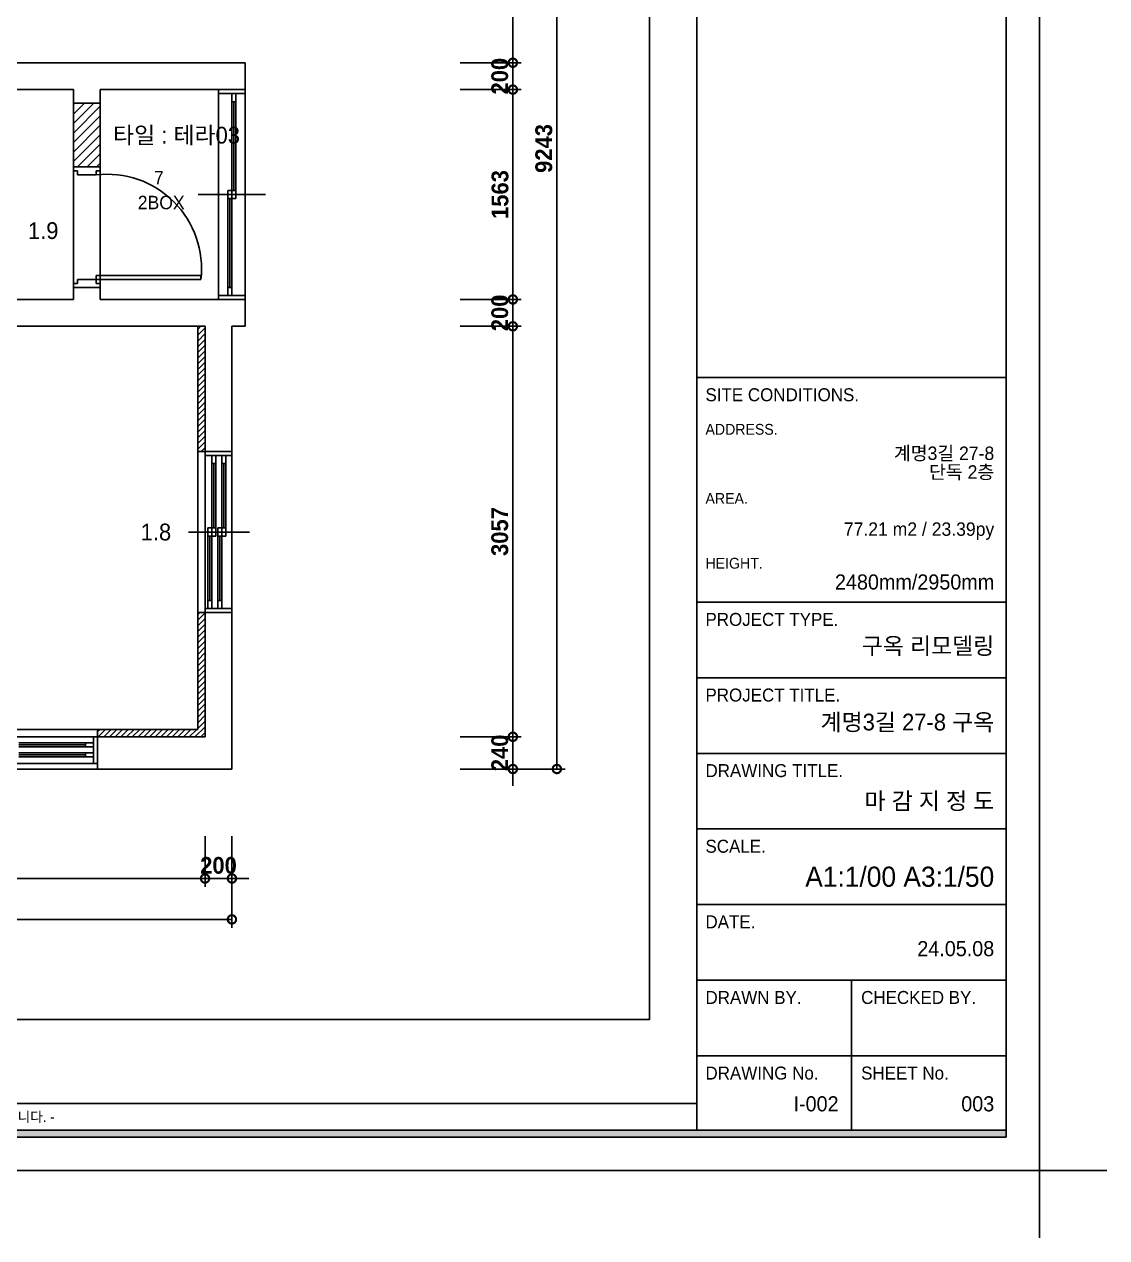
# Model space of a CAD drawing. Header units: inches. Extents: x 7740 to 83056, y -9304 to 75068.
# Drawn here: x 42679 to 50740, y -9304 to -267 of the extents above; entities that cross this region are included whole.
import ezdxf
from ezdxf.enums import TextEntityAlignment as Align

# ---------------------------------------------------------------- set-up
doc = ezdxf.new("R2010")
doc.units = ezdxf.units.IN
doc.header["$LTSCALE"] = 50
doc.header["$MEASUREMENT"] = 0
for name, color, linetype in [('0-ELC TEXT', 7, 'Continuous'), ('02-WAL', 2, 'Continuous'), ('03-TEXT', 3, 'Continuous'), ('03-WAL NEW', 3, 'Continuous'), ('04-WIN', 4, 'Continuous'), ('06-FUR', 6, 'Continuous'), ('06-LIGHT', 4, 'Continuous'), ('07-DIM', 5, 'Continuous'), ('3.기호.계단선', 30, 'Continuous'), ('F-SYM', 7, 'Continuous'), ('FORM(YOURNAME)-11', 1, 'Continuous'), ('FORM(YOURNAME)-11 @ 1', 1, 'Continuous'), ('도면층2', 2, 'Continuous'), ('도면층4', 4, 'Continuous'), ('도면층5', 5, 'Continuous')]:
    doc.layers.add(name, color=color, linetype=linetype)
doc.styles.add('YOURNAME', font='HY울릉도M.TTF')
doc.styles.add('넥슨고딕', font='NEXONLv1GothicBold.ttf')
doc.styles.add('코레일둥고', font='Korail_Round_Gothic_Medium.ttf')
doc.dimstyles.new('50', dxfattribs={"dimscale": 50, "dimtxt": 2.5, "dimasz": 2.5, "dimexe": 1.25, "dimexo": 2, "dimtad": 1, "dimdec": 0, "dimtxsty": '넥슨고딕', "dimblk": 'DOTSMALL', "dimcen": 2.5, "dimclrd": 1, "dimclre": 1, "dimclrt": 2, "dimadec": 0, "dimazin": 0, "dimtfac": 1, "dimtdec": 0, "dimtix": 1, "dimtmove": 0, "dimatfit": 3, "dimldrblk": 'DOTSMALL', "dimfxl": 0, "dimarcsym": 0})

# ---------------------------------------------------------------- blocks, each defined once
blk = doc.blocks.new('_DOTSMALL')
at = {"color": 0, "linetype": 'ByBlock', "const_width": 0.5}
blk.add_lwpolyline([(-0.0625, 0, 1), (0.0625, 0, 1)], format="xyb", close=True, dxfattribs=at)
blk = doc.blocks.new('*D346')
at = {"layer": '07-DIM', "color": 1, "lineweight": -2}
for p, q in [((40049.3, -6313.3), (40049.3, -6691.4)), ((44025.3, -6313.3), (44025.3, -6691.4)), ((40049.3, -6628.9), (44025.3, -6628.9))]:
    blk.add_line(p, q, dxfattribs=at)
at = {"layer": 'Defpoints', "color": 0}
for p in [(40049.3, -6213.3), (44025.3, -6213.3), (44025.3, -6628.9)]:
    blk.add_point(p, dxfattribs=at)
at = {"layer": '07-DIM', "color": 1, "lineweight": -2, "xscale": 125, "yscale": 125, "zscale": 125, "rotation": 180}
blk.add_blockref('_DOTSMALL', (40049.3, -6628.9), dxfattribs=at)
at = {"layer": '07-DIM', "color": 1, "lineweight": -2, "xscale": 125, "yscale": 125, "zscale": 125}
blk.add_blockref('_DOTSMALL', (44025.3, -6628.9), dxfattribs=at)
at = {"layer": '07-DIM', "color": 2, "insert": (42037.3, -6532.1), "char_height": 125, "attachment_point": 5, "style": '넥슨고딕'}
blk.add_mtext('3976', dxfattribs=at)
blk = doc.blocks.new('*D347')
at = {"layer": '07-DIM', "color": 1, "lineweight": -2}
for p, q in [((44025.3, -6313.3), (44025.3, -6691.4)), ((44225.3, -6313.3), (44225.3, -6691.4)), ((44025.3, -6628.9), (43900.3, -6628.9)), ((44025.3, -6628.9), (44225.3, -6628.9)), ((44225.3, -6628.9), (44350.3, -6628.9))]:
    blk.add_line(p, q, dxfattribs=at)
at = {"layer": 'Defpoints', "color": 0}
for p in [(44025.3, -6213.3), (44225.3, -6213.3), (44225.3, -6628.9)]:
    blk.add_point(p, dxfattribs=at)
at = {"layer": '07-DIM', "color": 1, "lineweight": -2, "xscale": 125, "yscale": 125, "zscale": 125}
blk.add_blockref('_DOTSMALL', (44025.3, -6628.9), dxfattribs=at)
at = {"layer": '07-DIM', "color": 1, "lineweight": -2, "xscale": 125, "yscale": 125, "zscale": 125, "rotation": 180}
blk.add_blockref('_DOTSMALL', (44225.3, -6628.9), dxfattribs=at)
at = {"layer": '07-DIM', "color": 2, "insert": (44125.3, -6532), "char_height": 125, "attachment_point": 5, "style": '넥슨고딕'}
blk.add_mtext('200', dxfattribs=at)
blk = doc.blocks.new('*D357')
at = {"layer": '07-DIM', "color": 1, "lineweight": -2}
for p, q in [((46317.4, -5573.3), (46317.4, -5448.3)), ((45925.3, -5573.3), (46379.9, -5573.3)), ((46317.4, -5573.3), (46317.4, -5813.3)), ((45925.3, -5813.3), (46379.9, -5813.3)), ((46317.4, -5813.3), (46317.4, -5938.3))]:
    blk.add_line(p, q, dxfattribs=at)
at = {"layer": 'Defpoints', "color": 0}
for p in [(45825.3, -5573.3), (45825.3, -5813.3), (46317.4, -5813.3)]:
    blk.add_point(p, dxfattribs=at)
at = {"layer": '07-DIM', "color": 1, "lineweight": -2, "xscale": 125, "yscale": 125, "zscale": 125}
for p, rotation in [((46317.4, -5573.3), 270), ((46317.4, -5813.3), 90)]:
    blk.add_blockref('_DOTSMALL', p, dxfattribs=dict(at, rotation=rotation))
at = {"layer": '07-DIM', "color": 2, "insert": (46220.5, -5693.3), "char_height": 125, "attachment_point": 5, "rotation": 90, "style": '넥슨고딕'}
blk.add_mtext('240', dxfattribs=at)
blk = doc.blocks.new('*D358')
at = {"layer": '07-DIM', "color": 1, "lineweight": -2}
for p, q in [((45925.3, -2516.3), (46379.9, -2516.3)), ((46317.4, -5573.3), (46317.4, -2516.3)), ((45925.3, -5573.3), (46379.9, -5573.3))]:
    blk.add_line(p, q, dxfattribs=at)
at = {"layer": 'Defpoints', "color": 0}
for p in [(45825.3, -2516.3), (46317.4, -2516.3), (45825.3, -5573.3)]:
    blk.add_point(p, dxfattribs=at)
at = {"layer": '07-DIM', "color": 1, "lineweight": -2, "xscale": 125, "yscale": 125, "zscale": 125}
for p, rotation in [((46317.4, -2516.3), 90), ((46317.4, -5573.3), 270)]:
    blk.add_blockref('_DOTSMALL', p, dxfattribs=dict(at, rotation=rotation))
at = {"layer": '07-DIM', "color": 2, "insert": (46220.5, -4044.8), "char_height": 125, "attachment_point": 5, "rotation": 90, "style": '넥슨고딕'}
blk.add_mtext('3057', dxfattribs=at)
blk = doc.blocks.new('*D359')
at = {"layer": '07-DIM', "color": 1, "lineweight": -2}
for p, q in [((46317.4, -2316.3), (46317.4, -2191.3)), ((45925.3, -2316.3), (46379.9, -2316.3)), ((46317.4, -2516.3), (46317.4, -2316.3)), ((45925.3, -2516.3), (46379.9, -2516.3)), ((46317.4, -2516.3), (46317.4, -2641.3))]:
    blk.add_line(p, q, dxfattribs=at)
at = {"layer": 'Defpoints', "color": 0}
for p in [(45825.3, -2316.3), (46317.4, -2316.3), (45825.3, -2516.3)]:
    blk.add_point(p, dxfattribs=at)
at = {"layer": '07-DIM', "color": 1, "lineweight": -2, "xscale": 125, "yscale": 125, "zscale": 125}
for p, rotation in [((46317.4, -2316.3), 270), ((46317.4, -2516.3), 90)]:
    blk.add_blockref('_DOTSMALL', p, dxfattribs=dict(at, rotation=rotation))
at = {"layer": '07-DIM', "color": 2, "insert": (46220.5, -2416.3), "char_height": 125, "attachment_point": 5, "rotation": 90, "style": '넥슨고딕'}
blk.add_mtext('200', dxfattribs=at)
blk = doc.blocks.new('*D360')
at = {"layer": '07-DIM', "color": 1, "lineweight": -2}
for p, q in [((45925.3, -753.3), (46379.9, -753.3)), ((46317.4, -2316.3), (46317.4, -753.3)), ((45925.3, -2316.3), (46379.9, -2316.3))]:
    blk.add_line(p, q, dxfattribs=at)
at = {"layer": 'Defpoints', "color": 0}
for p in [(45825.3, -753.3), (46317.4, -753.3), (45825.3, -2316.3)]:
    blk.add_point(p, dxfattribs=at)
at = {"layer": '07-DIM', "color": 1, "lineweight": -2, "xscale": 125, "yscale": 125, "zscale": 125}
for p, rotation in [((46317.4, -753.3), 90), ((46317.4, -2316.3), 270)]:
    blk.add_blockref('_DOTSMALL', p, dxfattribs=dict(at, rotation=rotation))
at = {"layer": '07-DIM', "color": 2, "insert": (46222.1, -1534.8), "char_height": 125, "attachment_point": 5, "rotation": 90, "style": '넥슨고딕'}
blk.add_mtext('1563', dxfattribs=at)
blk = doc.blocks.new('*D361')
at = {"layer": '07-DIM', "color": 1, "lineweight": -2}
for p, q in [((46317.4, -553.3), (46317.4, -428.3)), ((45925.3, -553.3), (46379.9, -553.3)), ((46317.4, -753.3), (46317.4, -553.3)), ((45925.3, -753.3), (46379.9, -753.3)), ((46317.4, -753.3), (46317.4, -878.3))]:
    blk.add_line(p, q, dxfattribs=at)
at = {"layer": 'Defpoints', "color": 0}
for p in [(45825.3, -553.3), (46317.4, -553.3), (45825.3, -753.3)]:
    blk.add_point(p, dxfattribs=at)
at = {"layer": '07-DIM', "color": 1, "lineweight": -2, "xscale": 125, "yscale": 125, "zscale": 125}
for p, rotation in [((46317.4, -553.3), 270), ((46317.4, -753.3), 90)]:
    blk.add_blockref('_DOTSMALL', p, dxfattribs=dict(at, rotation=rotation))
at = {"layer": '07-DIM', "color": 2, "insert": (46220.5, -653.3), "char_height": 125, "attachment_point": 5, "rotation": 90, "style": '넥슨고딕'}
blk.add_mtext('200', dxfattribs=at)
blk = doc.blocks.new('*D362')
at = {"layer": '07-DIM', "color": 1, "lineweight": -2}
for p, q in [((45925.3, 1891.7), (46379.9, 1891.7)), ((46317.4, -553.3), (46317.4, 1891.7)), ((45925.3, -553.3), (46379.9, -553.3))]:
    blk.add_line(p, q, dxfattribs=at)
at = {"layer": 'Defpoints', "color": 0}
for p in [(45825.3, 1891.7), (46317.4, 1891.7), (45825.3, -553.3)]:
    blk.add_point(p, dxfattribs=at)
at = {"layer": '07-DIM', "color": 1, "lineweight": -2, "xscale": 125, "yscale": 125, "zscale": 125}
for p, rotation in [((46317.4, 1891.7), 90), ((46317.4, -553.3), 270)]:
    blk.add_blockref('_DOTSMALL', p, dxfattribs=dict(at, rotation=rotation))
at = {"layer": '07-DIM', "color": 2, "insert": (46220.5, 669.2), "char_height": 125, "attachment_point": 5, "rotation": 90, "style": '넥슨고딕'}
blk.add_mtext('2445', dxfattribs=at)
blk = doc.blocks.new('*D369')
at = {"layer": '07-DIM', "color": 1, "lineweight": -2}
for p, q in [((45925.3, 3429.7), (46707.7, 3429.7)), ((46645.2, -5813.3), (46645.2, 3429.7)), ((45925.3, -5813.3), (46707.7, -5813.3))]:
    blk.add_line(p, q, dxfattribs=at)
at = {"layer": 'Defpoints', "color": 0}
for p in [(45825.3, 3429.7), (46645.2, 3429.7), (45825.3, -5813.3)]:
    blk.add_point(p, dxfattribs=at)
at = {"layer": '07-DIM', "color": 1, "lineweight": -2, "xscale": 125, "yscale": 125, "zscale": 125}
for p, rotation in [((46645.2, 3429.7), 90), ((46645.2, -5813.3), 270)]:
    blk.add_blockref('_DOTSMALL', p, dxfattribs=dict(at, rotation=rotation))
at = {"layer": '07-DIM', "color": 2, "insert": (46548.3, -1191.8), "char_height": 125, "attachment_point": 5, "rotation": 90, "style": '넥슨고딕'}
blk.add_mtext('9243', dxfattribs=at)
blk = doc.blocks.new('*D370')
at = {"layer": '07-DIM', "color": 1, "lineweight": -2}
for p, q in [((33099.3, -6313.3), (33099.3, -6995.9)), ((44225.3, -6313.3), (44225.3, -6995.9)), ((33099.3, -6933.4), (44225.3, -6933.4))]:
    blk.add_line(p, q, dxfattribs=at)
at = {"layer": 'Defpoints', "color": 0}
for p in [(33099.3, -6213.3), (44225.3, -6213.3), (44225.3, -6933.4)]:
    blk.add_point(p, dxfattribs=at)
at = {"layer": '07-DIM', "color": 1, "lineweight": -2, "xscale": 125, "yscale": 125, "zscale": 125, "rotation": 180}
blk.add_blockref('_DOTSMALL', (33099.3, -6933.4), dxfattribs=at)
at = {"layer": '07-DIM', "color": 1, "lineweight": -2, "xscale": 125, "yscale": 125, "zscale": 125}
blk.add_blockref('_DOTSMALL', (44225.3, -6933.4), dxfattribs=at)
at = {"layer": '07-DIM', "color": 2, "insert": (38662.3, -6836.5), "char_height": 125, "attachment_point": 5, "style": '넥슨고딕'}
blk.add_mtext('11126', dxfattribs=at)
blk = doc.blocks.new('FORM-PLAN')
at = {"layer": 'FORM(YOURNAME)-11'}
h = blk.add_hatch(color=256, dxfattribs=at)
h.dxf.hatch_style = 1
h.paths.add_polyline_path([(-71444, 55115), (10556, 55115), (10556, 54915), (-71444, 54915)])
h.paths.add_polyline_path([(-71444, -2085), (10556, -2085), (10556, -2285), (-71444, -2285)])
at = {"layer": 'Defpoints', "color": 158}
for p, q in [((1346, 54915), (1346, -2085)), ((1346, -1285), (-71444, -1285))]:
    blk.add_line(p, q, dxfattribs=at)
for points in [[(-71444, -2285), (10556, -2285), (10556, 55115), (-71444, 55115)], [(-69444, 53115), (-64, 53115), (-64, 1215), (-69444, 1215)]]:
    blk.add_lwpolyline(points, close=True, dxfattribs=at)
at = {"layer": 'Defpoints', "color": 1}
blk.add_lwpolyline([(11556, -5285), (11556, -3285), (13556, -3285)], dxfattribs=at)
at = {"layer": 'FORM(YOURNAME)-11', "color": 14}
for p, q in [((1346, 20344), (10556, 20344)), ((1346, 13651), (10556, 13651)), ((1346, 11398), (10556, 11398)), ((1346, 9146), (10556, 9146)), ((1346, 6893), (10556, 6893)), ((1346, 4641), (10556, 4641)), ((1346, 2388), (10556, 2388)), ((5951, 2388), (5951, -2085)), ((1346, 136), (10556, 136))]:
    blk.add_line(p, q, dxfattribs=at)
at = {"layer": 'FORM(YOURNAME)-11', "color": 250}
blk.add_lwpolyline([(-72444, -3285), (11556, -3285), (11556, 56115), (-72444, 56115)], close=True, dxfattribs=at)
at = {"layer": 'FORM(YOURNAME)-11'}
blk.add_lwpolyline([(-71444, -2085), (10556, -2085), (10556, -2285), (-71444, -2285)], close=True, dxfattribs=at)
at = {"layer": 'FORM(YOURNAME)-11', "color": 14, "style": 'YOURNAME'}
for s, height, p in [('SITE CONDITIONS.', 386.14, (1603, 19829)), ('PROJECT TYPE.', 386.14, (1603, 13136)), ('PROJECT TITLE.', 386.14, (1603, 10883)), ('DRAWING TITLE.', 386.14, (1603, 8631)), ('SCALE.', 386.1, (1603, 6378)), ('DATE.', 386.1, (1603, 4126)), ('DRAWN BY.', 386.1, (1603, 1873)), ('CHECKED BY.', 386.14, (6240, 1873)), ('DRAWING No.', 386.14, (1603, -379)), ('SHEET No.', 386.1, (6240, -379))]:
    blk.add_text(s, height=height, dxfattribs=at).set_placement(p, align=Align.MIDDLE_LEFT)
at = {"layer": 'FORM(YOURNAME)-11', "color": 251, "style": 'YOURNAME'}
for s, p in [('ADDRESS.', (1603, 18799)), ('AREA.', (1603, 16740)), ('HEIGHT.', (1603, 14809))]:
    blk.add_text(s, height=321.8, dxfattribs=at).set_placement(p, align=Align.MIDDLE_LEFT)
at = {"layer": 'FORM(YOURNAME)-11', "color": 1, "style": 'YOURNAME'}
blk.add_text("- 본 도서는 어떠한 경우에도 무단으로 도용할 수 없으며 도용시 '지적재산권' 보호에 관한 법률에 의거, 법적 분쟁이 발생합니다.  또한 본 도서에 관한 모든 저작권은 당사에 있습니다. -", height=300, dxfattribs=at).set_placement((-32990, -1685), align=Align.MIDDLE_CENTER)
at = {"layer": 'FORM(YOURNAME)-11', "color": 3, "style": 'YOURNAME'}
for tag, height, p in [('1', 450, (9905, 18188)), ('2', 450, (9905, 17544)), ('3', 450, (9905, 16257)), ('4', 450, (9905, 14326)), ('5', 515, (9905, 12009)), ('6', 515, (9905, 9757)), ('7', 515, (9905, 7504)), ('8', 515, (9905, 5252)), ('9', 515, (9905, 2999)), ('10', 515, (5655, 811)), ('11', 515, (9905, 747)), ('12', 515, (5655, -1441)), ('13', 515, (9905, -1441))]:
    blk.add_attdef(tag, text='', height=height, dxfattribs=at).set_placement(p, align=Align.MIDDLE_RIGHT)
blk = doc.blocks.new('*U812')
at = {"layer": 'F-SYM'}
ref = blk.add_blockref('FORM-PLAN', (47350.9, -7983.1), dxfattribs=dict(at, xscale=0.2500000000000001, yscale=0.2500000000000001, zscale=0.2500000000000001))
ref.add_attrib('4', '2480mm/2950mm', dxfattribs={"layer": 'FORM(YOURNAME)-11 @ 1', "color": 3, "height": 112.5, "style": 'YOURNAME'}).set_placement((49902.1, -4420.3), align=Align.MIDDLE_RIGHT)
ref.add_attrib('3', '77.21 m2 / 23.39py', dxfattribs={"layer": 'FORM(YOURNAME)-11 @ 1', "color": 3, "height": 100, "style": 'YOURNAME'}).set_placement((49902.1, -4026.6), align=Align.MIDDLE_RIGHT)
ref.add_attrib('2', '단독 2층', dxfattribs={"layer": 'FORM(YOURNAME)-11 @ 1', "color": 3, "height": 100, "style": 'YOURNAME'}).set_placement((49902.1, -3601.1), align=Align.MIDDLE_RIGHT)
ref.add_attrib('1', '계명3길 27-8', dxfattribs={"layer": 'FORM(YOURNAME)-11 @ 1', "color": 3, "height": 100, "style": 'YOURNAME'}).set_placement((49902.1, -3461.7), align=Align.MIDDLE_RIGHT)
ref.add_attrib('5', '구옥 리모델링', dxfattribs={"layer": 'FORM(YOURNAME)-11 @ 1', "color": 3, "height": 125, "style": 'YOURNAME'}).set_placement((49902.1, -4896.4), align=Align.MIDDLE_RIGHT)
ref.add_attrib('6', '계명3길 27-8 구옥', dxfattribs={"layer": 'FORM(YOURNAME)-11 @ 1', "color": 3, "height": 125, "style": 'YOURNAME'}).set_placement((49902.1, -5463.7), align=Align.MIDDLE_RIGHT)
ref.add_attrib('7', '마 감 지 정 도', dxfattribs={"layer": 'FORM(YOURNAME)-11 @ 1', "color": 3, "height": 125, "style": 'YOURNAME'}).set_placement((49902.1, -6051.5), align=Align.MIDDLE_RIGHT)
ref.add_attrib('8', 'A1:1/00 A3:1/50', dxfattribs={"layer": 'FORM(YOURNAME)-11 @ 1', "color": 3, "height": 150, "style": 'YOURNAME'}).set_placement((49902.1, -6615.3), align=Align.MIDDLE_RIGHT)
ref.add_attrib('9', '24.05.08', dxfattribs={"layer": 'FORM(YOURNAME)-11 @ 1', "color": 3, "height": 112.5, "style": 'YOURNAME'}).set_placement((49902.1, -7151.1), align=Align.MIDDLE_RIGHT)
ref.add_attrib('13', '003', dxfattribs={"layer": 'FORM(YOURNAME)-11 @ 1', "color": 3, "height": 112.5, "style": 'YOURNAME'}).set_placement((49902.1, -8306.9), align=Align.MIDDLE_RIGHT)
ref.add_attrib('12', 'I-002', dxfattribs={"layer": 'FORM(YOURNAME)-11 @ 1', "color": 3, "height": 112.5, "style": 'YOURNAME'}).set_placement((48742.8, -8306.9), align=Align.MIDDLE_RIGHT)
blk = doc.blocks.new('FFFFSF')
at = {"layer": '02-WAL', "color": 8}
for p, q in [((42370.3, 30146.7), (44324.3, 30146.7)), ((44324.3, 28183.7), (44324.3, 30146.7)), ((41385.3, 29946.7), (43044.3, 29946.7)), ((43044.3, 29846.7), (43044.3, 29946.7)), ((43244.3, 29946.7), (44324.3, 29946.7)), ((43244.3, 29946.7), (43244.3, 29846.7)), ((44124.3, 28383.7), (44124.3, 29946.7)), ((43044.3, 29846.7), (43244.3, 29846.7)), ((43044.3, 28383.7), (43044.3, 28471.7)), ((43044.3, 28471.7), (43244.3, 28471.7)), ((43244.3, 28471.7), (43244.3, 28383.7)), ((43044.3, 28383.7), (39849.3, 28383.7)), ((44324.3, 28383.7), (43244.3, 28383.7)), ((44025.3, 28183.7), (40049.3, 28183.7)), ((44025.3, 28183.7), (44025.3, 25126.7)), ((44324.3, 28183.7), (44225.3, 28183.7)), ((44225.3, 28183.7), (44225.3, 24886.7)), ((44025.3, 27251.7), (44225.3, 27251.7)), ((44025.3, 26051.7), (44225.3, 26051.7)), ((44025.3, 25126.7), (40049.3, 25126.7)), ((43225.3, 25126.7), (43225.3, 24886.7)), ((44225.3, 24886.7), (33099.3, 24886.7))]:
    blk.add_line(p, q, dxfattribs=at)
at = {"layer": '03-TEXT', "color": 8}
for p, q in [((43970.3, 25181.7), (43970.3, 28183.7)), ((44025.3, 27251.7), (43970.3, 27251.7)), ((40049.3, 25181.7), (43970.3, 25181.7))]:
    blk.add_line(p, q, dxfattribs=at)
at = {"layer": '03-WAL NEW', "color": 8, "linetype": 'Continuous'}
for p, q in [((43044.3, 29835.2), (43055.9, 29846.7)), ((43044.3, 29764.4), (43126.6, 29846.7)), ((43044.3, 29693.7), (43197.3, 29846.7)), ((43044.3, 29623), (43244.3, 29823)), ((43044.3, 29552.3), (43244.3, 29752.3)), ((43044.3, 29481.6), (43244.3, 29681.6)), ((43044.3, 29410.9), (43244.3, 29610.9)), ((43075.8, 29371.7), (43244.3, 29540.2)), ((43146.5, 29371.7), (43244.3, 29469.5)), ((43217.3, 29371.7), (43244.3, 29398.8)), ((43970.3, 28159), (43995, 28183.7)), ((43970.3, 28116.6), (44025.3, 28171.6)), ((43970.3, 28074.2), (44025.3, 28129.2)), ((43970.3, 28031.7), (44025.3, 28086.7)), ((43970.3, 27989.3), (44025.3, 28044.3)), ((43970.3, 27946.9), (44025.3, 28001.9)), ((43970.3, 27904.4), (44025.3, 27959.4)), ((43970.3, 27862), (44025.3, 27917)), ((43970.3, 27819.6), (44025.3, 27874.6)), ((43970.3, 27777.2), (44025.3, 27832.2)), ((43970.3, 27734.7), (44025.3, 27789.7)), ((43970.3, 27692.3), (44025.3, 27747.3)), ((43970.3, 27649.9), (44025.3, 27704.9)), ((43970.3, 27607.5), (44025.3, 27662.5)), ((43970.3, 27565), (44025.3, 27620)), ((43970.3, 27522.6), (44025.3, 27577.6)), ((43970.3, 27480.2), (44025.3, 27535.2)), ((43970.3, 27437.8), (44025.3, 27492.8)), ((43970.3, 27395.3), (44025.3, 27450.3)), ((43970.3, 27352.9), (44025.3, 27407.9)), ((43970.3, 27310.5), (44025.3, 27365.5)), ((43970.3, 27268), (44025.3, 27323)), ((43996.4, 27251.7), (44025.3, 27280.6)), ((43970.3, 26037.7), (43984.3, 26051.7)), ((43970.3, 25995.3), (44025.3, 26050.3)), ((43970.3, 25952.8), (44025.3, 26007.8)), ((43970.3, 25910.4), (44025.3, 25965.4)), ((43970.3, 25868), (44025.3, 25923)), ((43970.3, 25825.6), (44025.3, 25880.6)), ((43970.3, 25783.1), (44025.3, 25838.1)), ((43970.3, 25740.7), (44025.3, 25795.7)), ((43970.3, 25698.3), (44025.3, 25753.3)), ((43970.3, 25655.8), (44025.3, 25710.8)), ((43970.3, 25613.4), (44025.3, 25668.4)), ((43970.3, 25571), (44025.3, 25626)), ((43970.3, 25528.6), (44025.3, 25583.6)), ((43970.3, 25486.1), (44025.3, 25541.1)), ((43970.3, 25443.7), (44025.3, 25498.7)), ((43970.3, 25401.3), (44025.3, 25456.3)), ((43970.3, 25358.9), (44025.3, 25413.9)), ((43970.3, 25316.4), (44025.3, 25371.4)), ((43970.3, 25274), (44025.3, 25329)), ((43970.3, 25231.6), (44025.3, 25286.6)), ((43970.3, 25189.2), (44025.3, 25244.2)), ((43225.3, 25165.4), (43241.6, 25181.7)), ((43229, 25126.7), (43284, 25181.7)), ((43271.5, 25126.7), (43326.5, 25181.7)), ((43313.9, 25126.7), (43368.9, 25181.7)), ((43356.3, 25126.7), (43411.3, 25181.7)), ((43398.7, 25126.7), (43453.7, 25181.7)), ((43441.2, 25126.7), (43496.2, 25181.7)), ((43483.6, 25126.7), (43538.6, 25181.7)), ((43526, 25126.7), (43581, 25181.7)), ((43568.4, 25126.7), (43623.4, 25181.7)), ((43610.9, 25126.7), (43665.9, 25181.7)), ((43653.3, 25126.7), (43708.3, 25181.7)), ((43695.7, 25126.7), (43750.7, 25181.7)), ((43738.2, 25126.7), (43793.2, 25181.7)), ((43780.6, 25126.7), (43835.6, 25181.7)), ((43823, 25126.7), (43878, 25181.7)), ((43865.4, 25126.7), (43920.4, 25181.7)), ((43907.9, 25126.7), (43962.9, 25181.7)), ((43950.3, 25126.7), (44025.3, 25201.7)), ((43992.7, 25126.7), (44025.3, 25159.3))]:
    blk.add_line(p, q, dxfattribs=at)
at = {"layer": '03-WAL NEW', "color": 8}
for p, q in [((43244.3, 29846.7), (43044.3, 29846.7)), ((43044.3, 29846.7), (43044.3, 29371.7)), ((43244.3, 29371.7), (43244.3, 29846.7)), ((43044.3, 29371.7), (43244.3, 29371.7)), ((44025.3, 26051.7), (43970.3, 26051.7)), ((43225.3, 25126.7), (43225.3, 25181.7))]:
    blk.add_line(p, q, dxfattribs=at)
at = {"layer": '04-WIN', "color": 8}
for q in [(43994.9, 28531.7), (43994.3, 28531.7)]:
    blk.add_line((43214.3, 28531.7), q, dxfattribs=at)
at = {"layer": '도면층2', "color": 8}
for p, q in [((44324.3, 29946.7), (44124.3, 29946.7)), ((43244.3, 29371.7), (43044.3, 29371.7)), ((43244.3, 28471.7), (43044.3, 28471.7)), ((44324.3, 28383.7), (44124.3, 28383.7)), ((44225.3, 27251.7), (44025.3, 27251.7)), ((44225.3, 26051.7), (44025.3, 26051.7)), ((43225.3, 25126.7), (43225.3, 24926.7))]:
    blk.add_line(p, q, dxfattribs=at)
at = {"layer": '도면층4', "color": 8}
for p, q in [((44124.3, 29946.7), (44124.3, 28383.7)), ((44324.3, 29946.7), (44124.3, 29946.7)), ((44324.3, 29916.7), (44124.3, 29916.7)), ((44254.3, 29916.7), (44224.3, 29916.7)), ((44224.3, 29916.7), (44224.3, 29856.7)), ((44254.3, 29856.7), (44254.3, 29916.7)), ((44324.3, 28383.7), (44324.3, 29946.7)), ((44224.3, 29856.7), (44254.3, 29856.7)), ((44239.3, 29856.7), (44239.3, 29195.2)), ((43044.3, 29371.7), (43044.3, 28471.7)), ((43244.3, 29371.7), (43044.3, 29371.7)), ((43044.3, 29341.7), (43044.3, 29371.7)), ((43044.3, 29371.7), (43244.3, 29371.7)), ((43074.3, 29341.7), (43044.3, 29341.7)), ((43074.3, 29311.7), (43074.3, 29341.7)), ((43214.3, 29311.7), (43074.3, 29311.7)), ((43244.3, 29341.7), (43214.3, 29341.7)), ((43214.3, 29341.7), (43214.3, 29311.7)), ((43244.3, 28471.7), (43244.3, 29371.7)), ((43244.3, 29371.7), (43244.3, 29341.7)), ((44224.3, 29195.2), (44194.3, 29195.2)), ((44194.3, 29195.2), (44194.3, 29135.2)), ((44254.3, 29195.2), (44224.3, 29195.2)), ((44224.3, 29195.2), (44224.3, 29135.2)), ((44224.3, 29135.2), (44224.3, 29195.2)), ((44254.3, 29135.2), (44254.3, 29195.2)), ((43974.3, 29165.2), (44474.3, 29165.2)), ((44194.3, 29135.2), (44224.3, 29135.2)), ((44209.3, 29135.2), (44209.3, 28473.7)), ((44224.3, 29135.2), (44254.3, 29135.2)), ((43214.3, 28561.7), (43994.3, 28561.7)), ((43214.3, 28531.7), (43214.3, 28561.7)), ((43994.9, 28531.7), (43994.9, 28561.7)), ((43074.3, 28501.7), (43044.3, 28501.7)), ((43044.3, 28501.7), (43044.3, 28471.7)), ((43044.3, 28471.7), (43244.3, 28471.7)), ((43244.3, 28471.7), (43044.3, 28471.7)), ((43044.3, 28471.7), (43244.3, 28471.7)), ((43214.3, 28531.7), (43074.3, 28531.7)), ((43074.3, 28531.7), (43074.3, 28501.7)), ((43214.3, 28501.7), (43214.3, 28531.7)), ((43214.3, 28531.7), (43994.9, 28531.7)), ((43244.3, 28501.7), (43214.3, 28501.7)), ((43244.3, 28471.7), (43244.3, 28501.7)), ((44224.3, 28473.7), (44194.3, 28473.7)), ((44194.3, 28473.7), (44194.3, 28413.7)), ((44224.3, 28413.7), (44224.3, 28473.7)), ((44124.3, 28413.7), (44324.3, 28413.7)), ((44124.3, 28383.7), (44324.3, 28383.7)), ((44194.3, 28413.7), (44224.3, 28413.7)), ((44025.3, 27251.7), (44025.3, 26051.7)), ((44225.3, 27251.7), (44025.3, 27251.7)), ((44225.3, 27221.7), (44025.3, 27221.7)), ((44106.1, 27221.7), (44076.1, 27221.7)), ((44076.1, 27221.7), (44076.1, 27161.7)), ((44106.1, 27161.7), (44106.1, 27221.7)), ((44179.9, 27221.7), (44149.9, 27221.7)), ((44149.9, 27221.7), (44149.9, 27161.7)), ((44179.9, 27161.7), (44179.9, 27221.7)), ((44225.3, 26051.7), (44225.3, 27251.7)), ((44076.1, 27161.7), (44106.1, 27161.7)), ((44091.1, 27161.7), (44091.1, 26681.7)), ((44149.9, 27161.7), (44179.9, 27161.7)), ((44164.9, 27161.7), (44164.9, 26681.7)), ((44076.1, 26681.7), (44046.1, 26681.7)), ((44046.1, 26681.7), (44046.1, 26621.7)), ((44106.1, 26681.7), (44076.1, 26681.7)), ((44076.1, 26681.7), (44076.1, 26621.7)), ((44076.1, 26621.7), (44076.1, 26681.7)), ((44106.1, 26621.7), (44106.1, 26681.7)), ((44149.9, 26681.7), (44119.9, 26681.7)), ((44119.9, 26681.7), (44119.9, 26621.7)), ((44179.9, 26681.7), (44149.9, 26681.7)), ((44149.9, 26681.7), (44149.9, 26621.7)), ((44149.9, 26621.7), (44149.9, 26681.7)), ((44179.9, 26621.7), (44179.9, 26681.7)), ((43901.1, 26651.7), (44356.1, 26651.7)), ((44046.1, 26621.7), (44076.1, 26621.7)), ((44061.1, 26621.7), (44061.1, 26141.7)), ((44076.1, 26621.7), (44106.1, 26621.7)), ((44119.9, 26621.7), (44149.9, 26621.7)), ((44134.9, 26621.7), (44134.9, 26141.7)), ((44149.9, 26621.7), (44179.9, 26621.7)), ((44076.1, 26141.7), (44046.1, 26141.7)), ((44046.1, 26141.7), (44046.1, 26081.7)), ((44076.1, 26081.7), (44076.1, 26141.7)), ((44149.9, 26141.7), (44119.9, 26141.7)), ((44119.9, 26141.7), (44119.9, 26081.7)), ((44149.9, 26081.7), (44149.9, 26141.7)), ((44025.3, 26081.7), (44225.3, 26081.7)), ((44025.3, 26051.7), (44225.3, 26051.7)), ((44046.1, 26081.7), (44076.1, 26081.7)), ((44119.9, 26081.7), (44149.9, 26081.7)), ((43225.3, 25126.7), (40820.3, 25126.7)), ((43195.3, 24926.7), (43195.3, 25126.7)), ((43225.3, 24926.7), (43225.3, 25126.7)), ((43135.3, 25066.3), (42639.1, 25066.3)), ((43135.3, 25051.3), (43135.3, 25081.3)), ((43135.3, 25081.3), (43195.3, 25081.3)), ((43195.3, 25051.3), (43135.3, 25051.3)), ((43195.3, 25081.3), (43195.3, 25051.3)), ((43135.3, 24992.5), (42639.1, 24992.5)), ((43135.3, 24977.5), (43135.3, 25007.5)), ((43135.3, 25007.5), (43195.3, 25007.5)), ((43195.3, 24977.5), (43135.3, 24977.5)), ((43195.3, 25007.5), (43195.3, 24977.5)), ((40820.3, 24926.7), (43225.3, 24926.7))]:
    blk.add_line(p, q, dxfattribs=at)
at = {"layer": '도면층5', "color": 8}
for p, q in [((44224.3, 29195.2), (44224.3, 29856.7)), ((44254.3, 29195.2), (44254.3, 29856.7)), ((44194.3, 28473.7), (44194.3, 29135.2)), ((44224.3, 28473.7), (44224.3, 29135.2)), ((44076.1, 26681.7), (44076.1, 27161.7)), ((44106.1, 26681.7), (44106.1, 27161.7)), ((44149.9, 26681.7), (44149.9, 27161.7)), ((44179.9, 26681.7), (44179.9, 27161.7)), ((44046.1, 26141.7), (44046.1, 26621.7)), ((44076.1, 26141.7), (44076.1, 26621.7)), ((44119.9, 26141.7), (44119.9, 26621.7)), ((44149.9, 26141.7), (44149.9, 26621.7)), ((42639.1, 25081.3), (43135.3, 25081.3)), ((42639.1, 25051.3), (43135.3, 25051.3)), ((42639.1, 25007.5), (43135.3, 25007.5)), ((42639.1, 24977.5), (43135.3, 24977.5))]:
    blk.add_line(p, q, dxfattribs=at)
blk.add_arc((43296, 28613.4), 703.1, 353.32549, 96.67451, dxfattribs=at)

msp = doc.modelspace()

# ---------------------------------------------------------------- linework, layer by layer
at = {"layer": '06-LIGHT'}
for points in [[(36915.3, 1904.7), (33834.3, 1904.7), (33834.3, -553.3), (35334.3, -553.3), (35334.3, -2353.3), (36514.3, -2353.3), (36514.3, -5558.3), (39649.3, -5558.3), (39649.3, -2316.3), (43044.3, -2316.3), (43044.3, -753.3), (36915.3, -753.3), (36915.3, 1904.7)], [(34710.3, 1904.7), (36915.3, 1904.7), (36915.3, -753.3), (43044.3, -753.3), (43044.3, -2316.3), (39649.3, -2316.3), (39649.3, -5558.3), (36514.3, -5558.3), (36514.3, -2353.3), (35334.3, -2353.3)]]:
    msp.add_lwpolyline(points, dxfattribs=at)
msp.add_lwpolyline([(43970.3, -2516.3), (40049.3, -2516.3), (40049.3, -5518.3), (43970.3, -5518.3)], close=True, dxfattribs=at)
at = {"layer": '3.기호.계단선'}
for points in [[(41385.3, -753.3), (43044.3, -753.3), (43044.3, -2316.3), (41049.3, -2316.3)], [(41049.3, -2516.3), (43970.3, -2516.3), (43970.3, -5518.3), (40049.3, -5518.3)]]:
    msp.add_lwpolyline(points, dxfattribs=at)

# ---------------------------------------------------------------- block references
at = {"layer": '06-FUR'}
msp.add_blockref('*U812', (0, 0), dxfattribs=at)
at = {"layer": '06-LIGHT'}
msp.add_blockref('FFFFSF', (0, -30700), dxfattribs=at)

# ---------------------------------------------------------------- texts
at = {"color": 10, "style": '코레일둥고'}
for s, p in [('타일 : 테라03', (43812.6, -1155.2)), ('1.9', (42820, -1866)), ('1.8', (43659.3, -4110.8))]:
    msp.add_text(s, height=125, dxfattribs=at).set_placement(p, align=Align.CENTER)
at = {"layer": '0-ELC TEXT', "style": '코레일둥고'}
for s, p in [('7', (43644.5, -1459.7)), ('2BOX', (43524.3, -1644.1))]:
    msp.add_text(s, height=100, dxfattribs=at).set_placement(p)

# ---------------------------------------------------------------- dimensions: what is measured, and where the dimension line sits
at = {"layer": '07-DIM'}
for base, p1, p2, picture, middle in [((46645.2, 3429.7), (45825.3, -5813.3), (45825.3, 3429.7), '*D369', (46548.3, -1191.8)), ((46317.4, 1891.7), (45825.3, -553.3), (45825.3, 1891.7), '*D362', (46220.5, 669.2)), ((46317.4, -553.3), (45825.3, -753.3), (45825.3, -553.3), '*D361', (46220.5, -653.3)), ((46317.4, -753.3), (45825.3, -2316.3), (45825.3, -753.3), '*D360', (46222.1, -1534.8)), ((46317.4, -2316.3), (45825.3, -2516.3), (45825.3, -2316.3), '*D359', (46220.5, -2416.3)), ((46317.4, -2516.3), (45825.3, -5573.3), (45825.3, -2516.3), '*D358', (46220.5, -4044.8)), ((46317.4, -5813.3), (45825.3, -5573.3), (45825.3, -5813.3), '*D357', (46220.5, -5693.3))]:
    dim = msp.add_linear_dim(base=base, p1=p1, p2=p2, angle=90, dimstyle='50', dxfattribs=at)
    dim.commit()
    dim.dimension.update_dxf_attribs({"geometry": picture, "text_midpoint": middle})
for base, p1, p2, picture, middle in [((44225.3, -6933.4), (33099.3, -6213.3), (44225.3, -6213.3), '*D370', (38662.3, -6836.5)), ((44025.3, -6628.9), (40049.3, -6213.3), (44025.3, -6213.3), '*D346', (42037.3, -6532.1)), ((44225.3, -6628.9), (44025.3, -6213.3), (44225.3, -6213.3), '*D347', (44125.3, -6532))]:
    dim = msp.add_linear_dim(base=base, p1=p1, p2=p2, dimstyle='50', dxfattribs=at)
    dim.commit()
    dim.dimension.update_dxf_attribs({"geometry": picture, "text_midpoint": middle})

doc.saveas('drawing.dxf')
